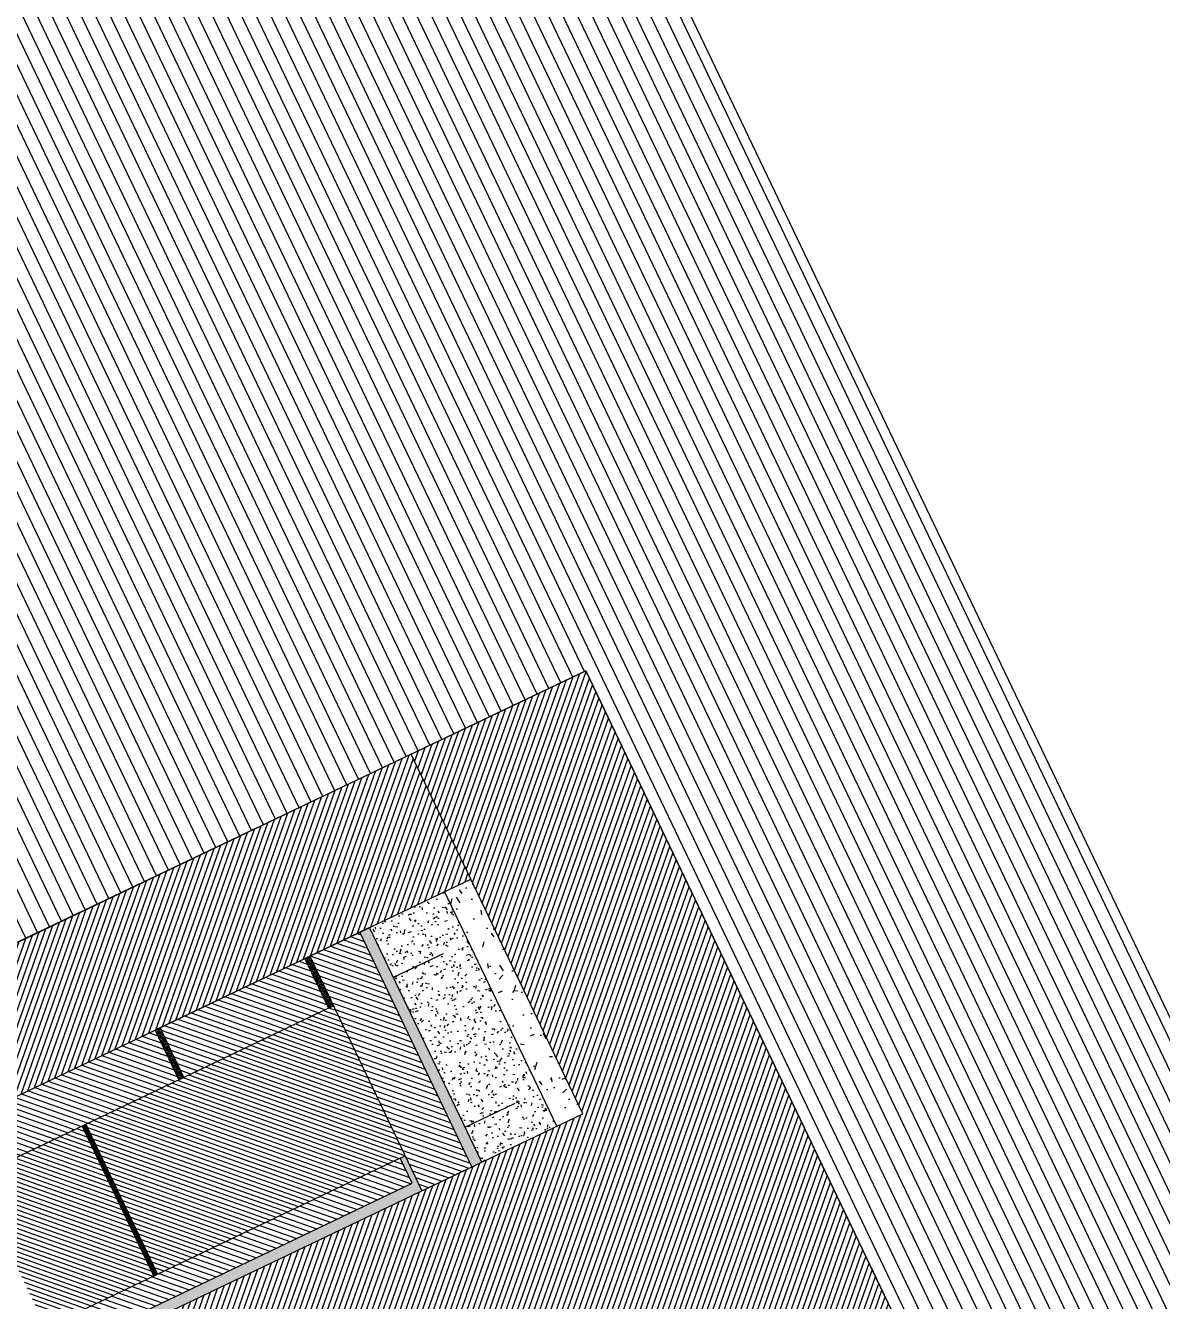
# Model space of a CAD drawing. Header units: metres. Extents: x 679304 to 680626, y 2747329 to 2750056.
# Drawn here: x 679530.494 to 679532.547, y 2747454.108 to 2747456.413 of the extents above; entities that cross this region are included whole.
import ezdxf

# ---------------------------------------------------------------- set-up
doc = ezdxf.new("R2010")
doc.units = ezdxf.units.M
doc.linetypes.add('DASH_1', pattern=[0.4, 0.1, -0.3])
doc.linetypes.add('HIDDEN', pattern=[0.375, 0.25, -0.125])
for name, color, linetype in [('01-TX-Dimensions_1-100', 157, 'Continuous'), ('02-L-Waterfeatures 02', 152, 'Continuous'), ('COTAUX', 7, 'Continuous')]:
    doc.layers.add(name, color=color, linetype=linetype)
for name, color, linetype, lineweight in [('02-L-projecció', 6, 'Continuous', 5), ('02-L-seccionat', 4, 'Continuous', 5), ('3-TR Formigó', 252, 'Continuous', 0), ('3-TR terra compactada', 45, 'Continuous', 0)]:
    doc.layers.add(name, color=color, linetype=linetype, lineweight=lineweight)
doc.layers.add('02-L-projecció 2', color=251, linetype='Continuous', lineweight=5, true_color=0x636363)
doc.layers.add('3-TR tot_u', color=8, linetype='Continuous', lineweight=5, true_color=0x787878)
doc.layers.add('EIT_3 TR sorra', color=9, linetype='Continuous', true_color=0xd8ceb0)
doc.styles.get("Standard").update_dxf_attribs({"font": 'arial.ttf'})
doc.dimstyles.new('E100', dxfattribs={"dimscale": 0.03, "dimtxt": 7, "dimasz": 0.5, "dimexe": 0.1, "dimexo": 15, "dimgap": 4, "dimtad": 1, "dimzin": 0, "dimdsep": 46, "dimtxsty": 'Standard', "dimblk1": 'LINCOT200', "dimblk2": 'LINCOT200', "dimsah": 1, "dimcen": 0.1, "dimdle": 0.1, "dimclrt": 256, "dimadec": 0, "dimazin": 0, "dimtfac": 0.0153846153846154, "dimtofl": 0, "dimtmove": 0, "dimatfit": 3, "dimldrblk": 'LINCOT200', "dimfxl": 1, "dimtolj": 1, "dimtzin": 0, "dimarcsym": 0})
pattern_1 = [(43.98579928964266, (44.29593918053433, -33.90910667506978), (0.0019272751255722, 0.006603891924044), [0.0085328125000001, -0.0017065625, 0, -0.0017065625])]

# ---------------------------------------------------------------- blocks, each defined once
blk = doc.blocks.new('General Section WaterFalls')
at = {"layer": '02-L-Waterfeatures 02', "lineweight": 9, "transparency": 33554687}
h = blk.add_hatch(dxfattribs=at)
h.set_pattern_fill('ANSI31', color=256, scale=0.0025, angle=2.6278252e-09)
h.set_pattern_definition([(45.00000000262781, (46.29637361550703, -32.83155877655372), (-0.0056126600759256, 0.0056126600754108), [])])
edge = h.paths.add_edge_path()
edge.add_line((46.09598154760897, -30.88661313755438), (46.09598154667764, -31.28154518356407))
edge.add_line((46.09598154667764, -31.28154518362135), (46.25549376500354, -31.28160677019521))
edge.add_line((46.25549376476556, -31.28160677035339), (46.39274360872956, -30.90908326257626))
edge.add_line((46.39274360937998, -30.90908326255158), (46.486159388104, -30.89794053331695))
edge.add_arc((46.48729880480096, -30.90801237383857), 0.0101360861858358, 7.903237830834428, 96.4543695149469, ccw=False)
edge.add_line((46.49733861535787, -30.90661865682341), (46.49792483921658, -32.70914748065175))
edge.add_line((46.49792483868077, -32.70914748054929), (46.79716845974326, -32.70914748101495))
edge.add_line((46.79716845927759, -32.70914748101495), (46.79733861138406, -31.98914748081005))
edge.add_line((46.79733861191198, -31.98914748057723), (46.50733861234039, -31.98914748057723))
edge.add_line((46.50733861234039, -31.98914748104289), (46.50733861326382, -30.88661313745193))
edge.add_line((46.50733861373737, -30.88661313732155), (46.09598154807463, -30.88661313778721))
at = {"layer": '3-TR Formigó'}
h = blk.add_hatch(dxfattribs=at)
h.set_pattern_fill('ANSI31', color=256, scale=0.003, angle=90, style=0)
h.set_pattern_definition([(134.9999999999999, (44.14600042300299, -32.14154150988907), (-0.0067351920908019, -0.0067351920908019), [])])
h.paths.add_polyline_path([(47.14766535488888, -33.0315620219335), (46.42745608417317, -33.03156202239916), (46.42746108258143, -31.40160864125937), (45.99746559327468, -31.4016078687273), (45.99745659949258, -33.03156271972694), (44.99754665372893, -33.03156246221624), (44.99754665372893, -33.38156245509163), (47.14766535395756, -33.38156245555729)])
h = blk.add_hatch(dxfattribs=at)
h.set_pattern_fill('ANSI31', color=256, scale=0.003, style=0)
h.set_pattern_definition([(44.99999999999999, (44.29593917960301, -33.20910667488352), (-0.0067351920908019, 0.0067351920908019), [])])
h.paths.add_polyline_path([(46.7976028798148, -31.90914748096839), (46.89760287897661, -31.90914748050273), (46.89760287757962, -32.39914748095908), (46.79760287748649, -32.3991474811919)])
h = blk.add_hatch(dxfattribs=at)
h.set_pattern_fill('ANSI31', color=256, scale=0.003, style=0)
h.set_pattern_definition([(44.99999999999999, (44.29588295286521, -33.39148320257664), (-0.0067351920908019, 0.0067351920908019), [])])
h.paths.add_polyline_path([(46.49733861396089, -31.99155319109559), (46.44733861461282, -31.99155319132842), (46.44733861414716, -32.69914748053998), (46.49733861489221, -32.69914748100564)])
h = blk.add_hatch(dxfattribs=at)
h.set_pattern_fill('ANSI31', color=256, scale=0.003, angle=90, style=0)
h.set_pattern_definition([(134.9999999999999, (44.29588295333087, -27.31514337100089), (-0.0067351920908019, -0.0067351920908019), [])])
h.paths.add_polyline_path([(46.89766535442323, -33.03156203241087), (47.14748150901868, -33.03156204801053), (47.14766533998772, -32.19857941172086), (46.89760287851095, -32.08275678753853)])
h = blk.add_hatch(dxfattribs=at)
h.set_pattern_fill('ANSI31', color=256, scale=0.003, style=0)
h.set_pattern_definition([(44.99999999999999, (44.29593918006867, -33.50910667469725), (-0.0067351920908019, 0.0067351920908019), [])])
h.paths.add_polyline_path([(46.7976028798148, -32.40914748096839), (46.89760287944227, -32.40914748096839), (46.89760287711396, -32.69914748053998), (46.79760287748649, -32.69914748100564)])
h = blk.add_hatch(dxfattribs=at)
h.set_pattern_fill('ANSI31', color=256, scale=0.003, style=0)
h.set_pattern_definition([(44.99999999999999, (44.29593918053433, -33.90910667506978), (-0.0067351920908019, 0.0067351920908019), [])])
h.paths.add_polyline_path([(46.89760287711396, -32.70914748078212), (46.42739484086632, -32.70914748078212), (46.42739484086632, -32.80914748040959), (46.89760287711396, -32.80914748040959)])
at = {"layer": '3-TR terra compactada'}
h = blk.add_hatch(dxfattribs=at)
h.set_pattern_fill('LINE', color=256, scale=0.0075)
h.set_pattern_definition([(360, (-1.593222050461918, -1.450000001117587), (0, 0.0238125), [])])
edge = h.paths.add_edge_path(flags=16)
edge.add_arc((87.91270721703766, -34.89102650922723), 0.0300000000000011, 0, 360)
h.paths.add_polyline_path([(60.86794612370431, -34.06345526850782), (60.86794612370431, -34.8165326055605), (77.28848761087283, -34.81653260439634), (77.28848760994151, -35.96653260430321), (94.02980208816007, -35.96653260337189), (94.02346620196477, -34.53352967253886), (88.77741158520803, -34.42881766473874), (88.7764219455421, -34.4783984052483), (88.67512278445065, -34.85645277681761), (84.06023222394288, -34.76436978625134), (83.96552849235012, -34.41241660504602), (83.95774579746649, -34.38224918977358), (83.95875280490145, -34.33179827523418), (79.98875382728875, -34.25026744417846), (79.98875382775441, -35.78771875007078), (77.43852502759546, -35.78771875007078), (77.43852502852678, -35.43748732609675), (78.61814005719498, -35.43770227907226), (78.05505687510595, -33.4629564518109), (67.10211191978306, -33.3788115279749), (67.01179703883827, -33.17811179091223), (66.85097349714488, -33.17687627975829), (63.56725041614845, -33.15126436809078), (63.56725041707978, -34.70336046814919), (61.01713174395263, -34.70336046768352), (61.0171317444183, -34.35336060426198), (62.10765844490379, -34.35336060402915), (61.58575402200222, -32.50950451311656), (50.68157043308019, -32.42573419259861), (50.59114177431911, -32.2250335814897), (50.42511908290908, -32.2237581287045), (47.14811543934047, -32.19819437991828), (47.14721526950597, -33.38156245509163), (44.99754665372893, -33.38156245509163), (44.99754665279761, -33.03156259073876), (45.56926759378984, -33.03156259120442), (45.14311256445944, -31.55625739693642), (34.2616229839623, -31.47266142093577), (34.17091776337475, -31.2719586850144), (34.00475173024461, -31.27068213094026), (30.72633214015514, -31.24511096207425), (30.72633214108646, -32.37863686797209), (28.57621343620122, -32.37863686820492), (28.57621343526989, -32.02863700361922), (29.14793437626213, -32.02863700361922), (28.72177934786305, -30.55333180958405), (17.8412764519453, -30.4697434140835), (17.68143947003409, -31.50181839196012), (28.27606689184904, -31.50181839149445), (28.27606689091772, -32.61037793336436), (44.44740463607013, -32.61037793196738), (44.44740463700145, -34.06345526920631)])
at = {"layer": '3-TR tot_u'}
h = blk.add_hatch(dxfattribs=at)
h.set_pattern_fill('AR-CONC', color=256, scale=0.00025, angle=90.2767808814877)
h.set_pattern_definition([(140.2767808814876, (44.29593918006867, -33.70910667511635), (0.00376470415949, 0.04556488512719), [0.0047625, -0.0523875]), (85.2767808814877, (44.29593918006867, -33.70910667511635), (-0.0477210912318932, -0.0090414880295911), [0.00381, -0.0419101460425]), (190.7282255814877, (44.29625290445983, -33.70530961360783), (-0.0439563851248612, 0.0365233969868352), [0.0040475022, -0.04452256115]), (136.4609808814877, (44.28323932830244, -33.70916802552529), (0.0101830826842395, 0.0678197431531442), [0.00714375, -0.07858125]), (186.9123384914876, (44.28408791171387, -33.70351638551801), (-0.0621425175673414, 0.0590515294914502), [0.006071255785, -0.0667839020399998]), (81.46093205148775, (44.28323932830244, -33.70916802552529), (-0.0621425175643105, 0.0590515294948334), [0.0057149917675, -0.06286493298]), (111.2767808814877, (44.28638361627236, -33.70280276169069), (0.0253828996130678, 0.0380266591648878), [0.0047625, -0.0523875]), (56.27678088148773, (44.28638361627236, -33.70280276169069), (-0.0461210913113168, 0.0152278867382567), [0.00381, -0.04191]), (161.7282258814876, (44.28849885845557, -33.69963387353346), (-0.0207381919355065, 0.0532545458174815), [0.0040475022, -0.0445224844]), (127.7767808814877, (44.29593918006867, -33.70910667511635), (-0.0211422431149627, 0.0006700263971019), [0, -0.041402, 0, -0.042545, 0, -0.04206875]), (97.77678088148764, (44.29593918006867, -33.70910667511635), (-0.0251255482296762, 0.0165837346657263), [0, -0.024257, 0, -0.0404495, 0, -0.01603375]), (57.77678088148769, (44.29600758571178, -33.72326700994745), (0.0012684192747456, 0.0339041717622397), [0, -0.015875, 0, -0.0495299999999999, 0, -0.0657224999999999]), (47.77678088148769, (44.29603826068341, -33.72961693559773), (-0.0065354411983661, 0.0370011561963299), [0, -0.0206375, 0, -0.0328929999999999, 0, -0.0466724999999999])])
h.paths.add_polyline_path([(46.89760287711396, -32.82915785745718), (46.89760288037359, -32.97914748056792), (46.42739484133199, -32.97914748056792), (46.42751179682091, -32.82913710316643)])
h = blk.add_hatch(dxfattribs=at)
h.set_pattern_fill('AR-CONC', color=256, scale=0.0005, angle=90.27678088138285)
h.set_pattern_definition([(140.2767808813828, (44.29588295286521, -33.40904150996357), (0.0075294083191467, 0.0911297702543663), [0.009525, -0.104775]), (85.27678088138289, (44.29588295286521, -33.40904150996357), (-0.0954421824638195, -0.0180829760590076), [0.00762, -0.083820292085]), (190.7282255813828, (44.29651040257886, -33.40144738648087), (-0.0879127702495888, 0.0730467939738314), [0.0080950044, -0.0890451222999999]), (136.4609808813827, (44.27048324979842, -33.40916421008297), (0.0203661653687272, 0.135639486306251), [0.0142875, -0.1571624999999998]), (186.9123384913827, (44.27218041708693, -33.39786093030125), (-0.1242850351344667, 0.1181030589831279), [0.01214251157, -0.13356780408]), (81.46093205138288, (44.27048324979842, -33.40916421008297), (-0.1242850351284049, 0.1181030589898943), [0.011429983535, -0.12572986596]), (111.2767808813828, (44.27677182573825, -33.39643368311226), (0.0507657992262747, 0.0760533183296827), [0.009525, -0.104775]), (56.27678088138284, (44.27677182573825, -33.39643368311226), (-0.092242182622578, 0.0304557734766822), [0.00762, -0.08382]), (161.7282258813828, (44.28100230870768, -33.39009590703063), (-0.041476383870818, 0.1065090916350389), [0.0080950044, -0.0890449687999999]), (127.7767808813828, (44.29588295286521, -33.40904150996357), (-0.0422844862299229, 0.0013400527942813), [0, -0.082804, 0, -0.08509, 0, -0.0841375]), (97.7767808813828, (44.29588295286521, -33.40904150996357), (-0.0502510964592918, 0.0331674693315446), [0, -0.048514, 0, -0.080899, 0, -0.0320675]), (57.77678088138284, (44.29601976415142, -33.43736217939295), (0.0025368385496153, 0.0678083435244748), [0, -0.03175, 0, -0.0990600000000001, 0, -0.1314450000000001]), (47.77678088138283, (44.29608111456036, -33.45006203139201), (-0.0130708823965968, 0.0740023123926836), [0, -0.041275, 0, -0.065786, 0, -0.093345])])
h.paths.add_polyline_path([(46.89754665084183, -32.97914748056792), (46.42745556961744, -32.97914748080075), (46.42745559802278, -33.03156198887155), (46.89754668110981, -33.03156204009429)])
at = {"layer": 'EIT_3 TR sorra'}
h = blk.add_hatch(dxfattribs=at)
h.set_pattern_fill('ANSI36', color=256, scale=0.001075, angle=-1.014200710357326, style=0, double=1)
h.set_pattern_definition([(43.98579928964266, (44.29588295333087, -32.3915415101219), (0.0019272751255722, 0.006603891924044), [0.0085328125000001, -0.0017065625, 0, -0.0017065625])])
h.paths.add_polyline_path([(46.42745556961744, -32.70914748124778), (46.49733861442655, -32.70914748124778), (46.49733861489221, -32.69914748100564), (46.44733861414716, -32.69914748053998), (46.44733861461282, -32.49152403697372), (46.44733861461282, -32.48152400832623), (46.44733861461282, -31.99155319132842), (46.49733861396089, -31.99155319109559), (46.49733861442655, -31.98155319108628), (46.44733861461282, -31.98155316221528), (46.44733861414716, -31.49158231588081), (46.49733861489221, -31.49158231634647), (46.49733861489221, -31.48158231610433), (46.44733861461282, -31.48158231610433), (46.44733861461282, -30.99161149864085), (46.49733861489221, -30.99161149864085), (46.49733861489221, -30.98161149863154), (46.42733861459419, -30.98161149863154)])
h = blk.add_hatch(dxfattribs=at)
h.set_pattern_fill('ANSI36', color=256, scale=0.001075, angle=-1.014200710357326, style=0, double=1)
h.set_pattern_definition([(43.98579928964266, (44.29593917960301, -33.60910667525605), (0.0019272751255722, 0.006603891924044), [0.0085328125000001, -0.0017065625, 0, -0.0017065625])])
h.paths.add_polyline_path([(46.89760221354663, -32.39914748095908), (46.79760287748649, -32.39914748095908), (46.79760287655517, -32.40914748073556), (46.89760287757962, -32.40914748096839)])
h = blk.add_hatch(dxfattribs=at)
h.set_pattern_fill('ANSI36', color=256, scale=0.001075, angle=-1.014200710357326, style=0, double=1)
h.set_pattern_definition(pattern_1)
h.paths.add_polyline_path([(46.89760221494362, -32.69914748053998), (46.79760287748649, -32.69914748100564), (46.79760287748649, -32.70914748101495), (46.89760287711396, -32.70914748078212)])
h = blk.add_hatch(dxfattribs=at)
h.set_pattern_fill('ANSI36', color=256, scale=0.001075, angle=-1.014200710357326, style=0, double=1)
h.set_pattern_definition(pattern_1)
h.paths.add_polyline_path([(46.89760288083926, -32.80914748087525), (46.42739484086632, -32.80914748040959), (46.42739484179765, -32.82914748089388), (46.89760287711396, -32.82914748066105)])
at = {"layer": '02-L-projecció'}
for points in [[(77.28848761087283, -34.81653260439634), (60.86794612370431, -34.8165326055605), (60.86794612370431, -34.06345526850782), (44.44740463700145, -34.06345526920631), (44.44740463607013, -32.61037793196738), (28.27606689091772, -32.61037793336436)], [(30.72633214015514, -31.24511096207425), (34.00475173024461, -31.27068213094026), (34.17091776337475, -31.2719586850144), (34.2616229839623, -31.47266142093577), (45.14311256445944, -31.55625739693642), (45.56926759378984, -33.03156259120442), (44.99754665279761, -33.03156259073876), (44.99754665372893, -33.38156245509163), (47.14721526950597, -33.38156245509163), (47.14811543934047, -32.19819437991828), (50.42511908290908, -32.2237581287045), (50.59114177431911, -32.2250335814897), (50.68157043308019, -32.42573419259861), (61.58575402200222, -32.50950451311656), (62.10765844490379, -34.35336060402915), (61.0171317444183, -34.35336060426198), (61.01713174395263, -34.70336046768352), (63.56725041707978, -34.70336046814919), (63.56725041614845, -33.15126436809078), (66.85097349714488, -33.17687627975829)], [(46.42739484179765, -32.82914748089388), (46.89760288083926, -32.82914748066105), (46.89760288037359, -32.80914748040959)], [(46.42739484133199, -32.97914748056792), (46.89776702271774, -32.97914748033509)]]:
    blk.add_lwpolyline(points, dxfattribs=at)
at = {"layer": '02-L-projecció', "linetype": 'DASH_1', "ltscale": 0.05, "const_width": 0.01}
blk.add_lwpolyline([(46.49733861489221, -32.20912028290332), (46.7975757047534, -32.20914747961797)], dxfattribs=at)
at = {"layer": '02-L-projecció 2', "linetype": 'HIDDEN', "ltscale": 0.25}
for points in [[(46.49733856925741, -32.82914748019539), (46.49733852548524, -33.03156200214289)], [(46.79754660464823, -32.82914748066105), (46.79754656273871, -33.0315620249603)]]:
    blk.add_lwpolyline(points, dxfattribs=at)
at = {"layer": '02-L-seccionat'}
for points in [[(46.42745557008311, -31.40160822938196), (46.42745556961744, -33.03156199678779), (47.14766535442322, -33.03156204801053), (47.14766535395756, -33.38156245555729), (44.99754665372893, -33.38156245509163), (44.99754665279761, -33.03156259073876), (45.99745608447119, -33.03156259120442), (45.99746008124202, -31.40160828083754), (46.42745557008311, -31.40160822938196)], [(47.14766533998772, -32.19819437991828), (46.89760287851095, -32.08275678753853), (46.89766535442323, -33.03156203241087), (47.14766536885872, -33.03156204801053), (47.14766533998772, -32.19819437991828)], [(46.79760287748649, -32.39914748095908), (46.79760287655517, -32.40914748073556)], [(46.89760287711396, -32.3991474811919), (46.89760287757962, -32.40914748096839)], [(46.49733861489221, -32.69914748100564), (46.49733861442655, -32.70914748124778)], [(46.79760287748649, -32.69914748100564), (46.79760287748649, -32.70914748101495)], [(46.89760287711396, -32.69914748053998), (46.89760287711396, -32.70914748078212)]]:
    blk.add_lwpolyline(points, dxfattribs=at)
for points in [[(46.7976028798148, -31.90914748096839), (46.89760287897661, -31.90914748050273), (46.89760287757962, -32.39914748095908), (46.79760287748649, -32.3991474811919)], [(46.49733861396089, -31.99155319109559), (46.44733861461282, -31.99155319132842), (46.44733861414716, -32.69914748053998), (46.49733861489221, -32.69914748100564)], [(46.7976028798148, -32.40914748096839), (46.89760287944227, -32.40914748096839), (46.89760287711396, -32.69914748053998), (46.79760287748649, -32.69914748100564)], [(46.89760287711396, -32.70914748078212), (46.42739484086632, -32.70914748078212), (46.42739484086632, -32.80914748040959), (46.89760287711396, -32.80914748040959)]]:
    blk.add_lwpolyline(points, close=True, dxfattribs=at)
blk = doc.blocks.new('LINCOT200')
for p, q in [((0, -9.999961704014426), (0, 10.00003829598554)), ((3.695e-13, 3.82959855756e-05), (10.00000000000051, 3.82959855756e-05))]:
    blk.add_line(p, q)
at = {"const_width": 1.875}
blk.add_lwpolyline([(3.535533801624467, -3.535495714255787), (-3.535533950636761, 3.535572157214076)], dxfattribs=at)
at = {"layer": 'COTAUX'}
blk.add_line((0, 0), (-1.249999999999914, 0), dxfattribs=at)
blk = doc.blocks.new('*D247')
at = {"layer": '01-TX-Dimensions_1-100', "color": 0, "lineweight": -2, "transparency": 16777216}
for p, q in [((679530.1782498831, 2747454.223209938), (679529.9951424031, 2747454.135646151)), ((679529.9978488596, 2747454.136940405), (679529.9913775899, 2747454.150472687)), ((679530.1209193834, 2747453.879583637), (679530.0043201294, 2747454.123408122)), ((679530.3077916767, 2747453.952320888), (679530.1246841969, 2747453.8647571))]:
    blk.add_line(p, q, dxfattribs=at)
at = {"layer": 'DEFPOINTS', "color": 0, "transparency": 16777216}
for p in [(679530.5842183549, 2747454.417348033), (679530.7137601486, 2747454.146458983), (679530.1273906532, 2747453.866051354)]:
    blk.add_point(p, dxfattribs=at)
at = {"layer": '01-TX-Dimensions_1-100', "color": 0, "lineweight": -2, "transparency": 16777216, "xscale": 0.015, "yscale": 0.015, "zscale": 0.015}
for p, rotation in [((679529.9978488596, 2747454.136940405), 115.5575828870524), ((679530.1273906532, 2747453.866051354), 295.5575828870525)]:
    blk.add_blockref('LINCOT200', p, dxfattribs=dict(at, rotation=rotation))
at = {"layer": '01-TX-Dimensions_1-100', "transparency": 16777216, "insert": (679529.8220960576, 2747454.504462796), "char_height": 0.21, "attachment_point": 5, "rotation": 115.55758288705248}
blk.add_mtext('\\A1;0.30', dxfattribs=at)

msp = doc.modelspace()

# ---------------------------------------------------------------- block references
at = {"rotation": 115.5575828871377}
msp.add_blockref('General Section WaterFalls', (679521.7318272467, 2747398.310749386), dxfattribs=at)

# ---------------------------------------------------------------- dimensions: what is measured, and where the dimension line sits
at = {"layer": '01-TX-Dimensions_1-100'}
dim = msp.add_linear_dim(base=(679530.1273906532, 2747453.866051354), p1=(679530.5842183552, 2747454.417348034), p2=(679530.7137601492, 2747454.146458983), angle=115.5575828870524, dimstyle='E100', override={"dimtad": 0}, dxfattribs=at)
dim.commit()
dim.dimension.update_dxf_attribs({"geometry": '*D247', "text_midpoint": (679529.8220960578, 2747454.504462794), "dimtype": 160})

doc.saveas('drawing.dxf')
